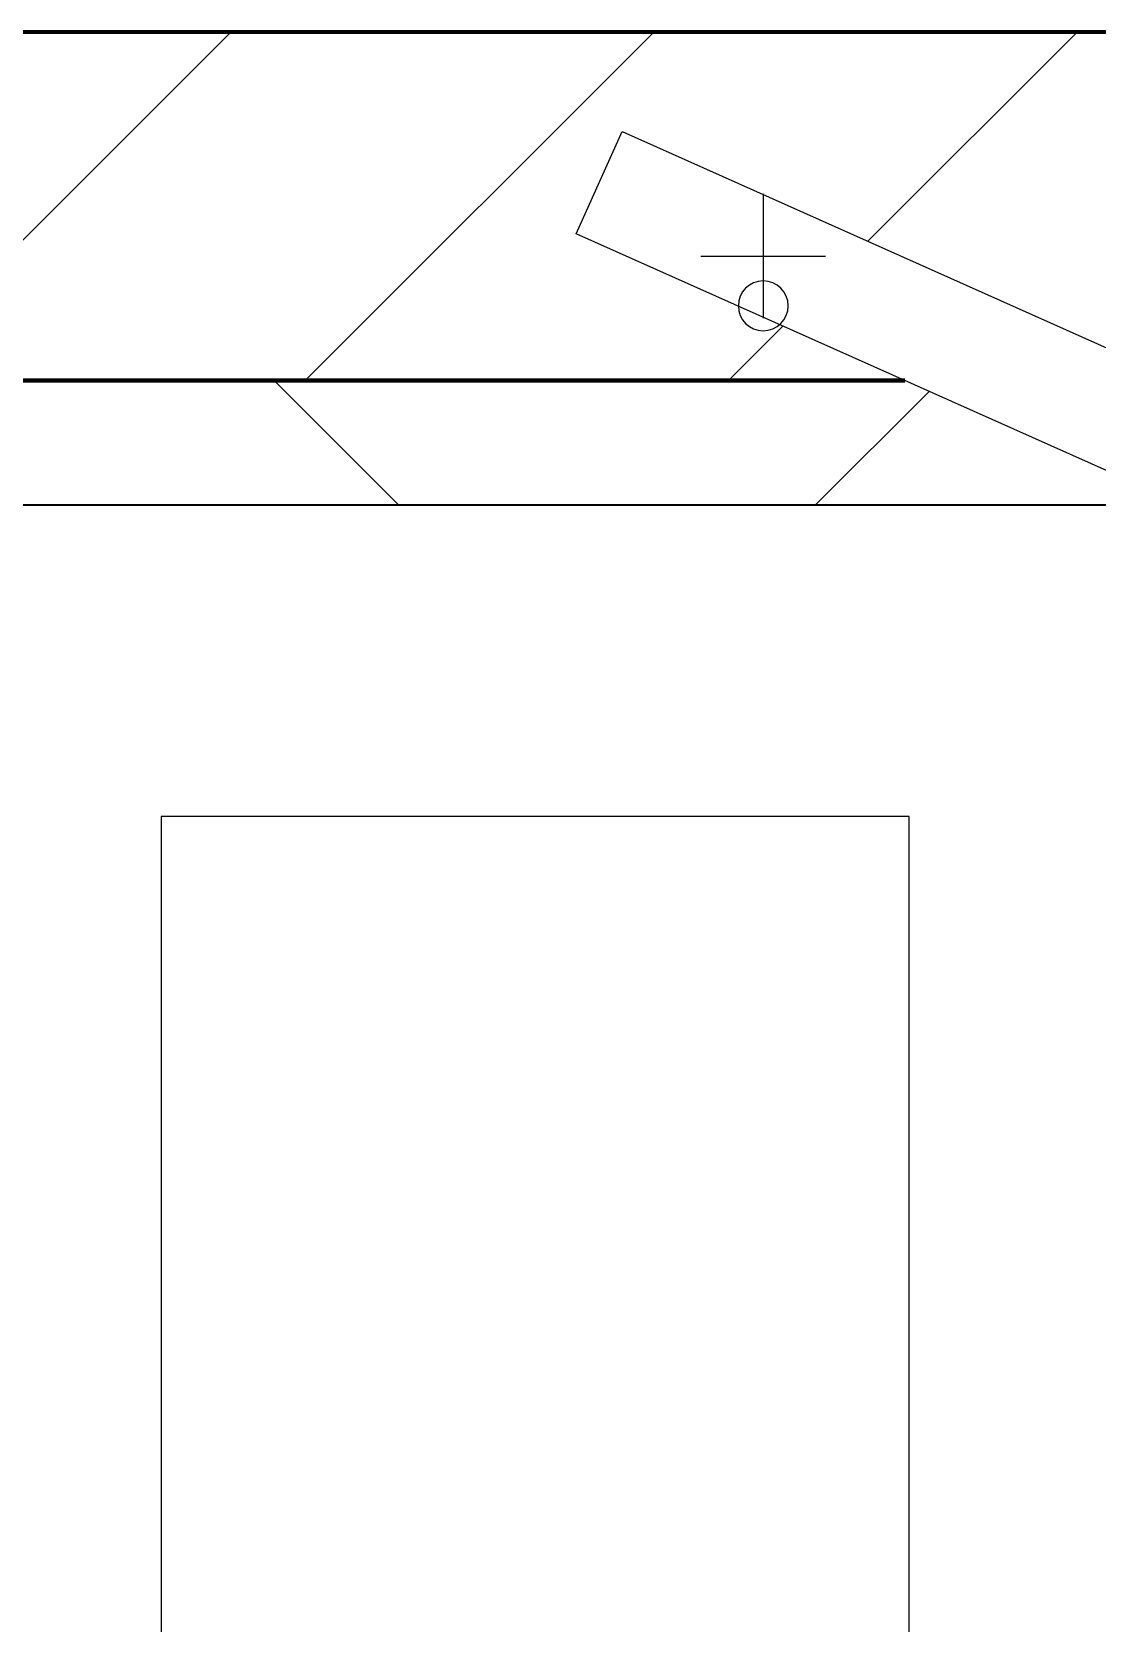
# Model space of a CAD drawing. Header units: millimetres. Extents: x -726012 to -647389, y -20772 to 18805.
# Drawn here: x -709176 to -708748, y 8120 to 8759 of the extents above; entities that cross this region are included whole.
import ezdxf
from ezdxf.xclip import XClip

# ---------------------------------------------------------------- set-up
doc = ezdxf.new("R2010")
doc.units = ezdxf.units.MM
doc.header["$XCLIPFRAME"] = 0
doc.layers.add('000 - WIPEOUT', color=250, linetype='Continuous')
doc.layers.add('A11_ALU.SOLID SHEET', color=2, linetype='Continuous')
for name, color, linetype, lineweight in [('A-DOOR', 3, 'Continuous', 25), ('A-DOOR-E', 2, 'Continuous', 25), ('A-GLAZ-CURT', 2, 'Continuous', 9), ('A-WALL', 5, 'Continuous', 35), ('A-WALL-FNSH', 2, 'Continuous', 35), ('A-WALL-PATT', 1, 'Continuous', 35)]:
    doc.layers.add(name, color=color, linetype=linetype, lineweight=lineweight)

# ---------------------------------------------------------------- blocks, each defined once
blk = doc.blocks.new('DPA_AC-SG-PI - A1_1200x1300 mm-V1-4233-01 ENLARGED MULTI-PURPOSE LEVEL - REFLECTED CEILING PLAN - SHEET 4')
at = {"layer": 'A-DOOR'}
for p, q in [((-500, 5), (-500, -45)), ((-525, -20), (-475, -20))]:
    blk.add_line(p, q, dxfattribs=at)
for start, end in [(0, 180), (180, 0)]:
    blk.add_arc((-500, -40), 10, start, end, dxfattribs=at)
at = {"layer": 'A-DOOR-E'}
for p, q in [((-575, -11.13), (-556.64, 29.95)), ((-556.64, 29.95), (511.63, -447.34)), ((493.28, -488.42), (-575, -11.13))]:
    blk.add_line(p, q, dxfattribs=at)
blk = doc.blocks.new('PPLS-PP19_Custom Tile Pattern - Custom Tile Pattern-V229-4233-01 ENLARGED MULTI-PURPOSE LEVEL - REFLECTED CEILING PLAN - SHEET 4')
at = {"layer": 'A-GLAZ-CURT'}
for p, q in [((31.34, 0), (300, 0)), ((300, 0), (31.34, 0)), ((195.99, 0), (213.31, 0)), ((213.31, 0), (195.99, 0)), ((230.06, 0), (300, 0)), ((143.25, -50), (300, -50)), ((300, -50), (143.25, -50))]:
    blk.add_line(p, q, dxfattribs=at)
for points, knots in [([(31.09, 0), (32.5, 0), (38.78, 0), (53.39, 0), (71.67, 0), (84.83, 0), (85.71, 0), (89.01, 0), (90.27, 0)], [-4844.334544, -4844.334544, -4844.334544, -4844.334544, -4705.298446, -4353.683244, -3960.84581, -3759.045785, -3336.541051, -3085.892917, -3085.892917, -3085.892917, -3085.892917]), ([(136.44, 0), (121.66, 0), (86.93, 0), (51.16, 0), (31.18, 0)], [-106.750556, -106.750556, -106.750556, -106.750556, -59.610984, 0, 0, 0, 0]), ([(103.09, 0), (101.08, 0), (86.31, 0), (63.34, 0), (41.24, 0), (32.83, 0), (31.27, 0)], [-375.435014, -375.435014, -375.435014, -375.435014, -369.147452, -330.153101, -307.516438, -302.210511, -302.210511, -302.210511, -302.210511]), ([(76.63, 0), (74.8, 0), (67.65, 0), (53.52, 0), (39.74, 0), (32.53, 0), (31.3, 0)], [-3095.572228, -3095.572228, -3095.572228, -3095.572228, -2950.589685, -2634.532728, -2313.748533, -2246.611491, -2246.611491, -2246.611491, -2246.611491]), ([(31.31, 0), (31.94, 0), (35.93, 0), (48.37, 0), (67.94, 0), (82.98, 0), (90.28, 0)], [-139.375777, -139.375777, -139.375777, -139.375777, -135.792042, -118.513713, -97.899267, -75.935838, -75.935838, -75.935838, -75.935838]), ([(31.33, 0), (34.8, 0), (52.2, 0), (72.32, 0), (88.47, 0), (90.28, 0)], [-401.364905, -401.364905, -401.364905, -401.364905, -390.253598, -346.313304, -340.74652, -340.74652, -340.74652, -340.74652]), ([(31.33, 0), (37.1, 0), (52.1, 0), (70.92, 0), (82.12, 0), (83.66, 0)], [-4874.14523, -4874.14523, -4874.14523, -4874.14523, -4573.028122, -4094.177415, -3869.465285, -3869.465285, -3869.465285, -3869.465285]), ([(70.61, 0), (66.16, 0), (55.8, 0), (41.76, 0), (34.81, 0), (31.34, 0)], [-4647.237329, -4647.237329, -4647.237329, -4647.237329, -4326.416877, -4098.545751, -3883.394943, -3883.394943, -3883.394943, -3883.394943]), ([(32.02, 0), (33.36, 0), (38.27, 0), (45.92, 0), (57.76, 0), (64.47, 0), (72.74, 0), (75.22, 0), (76.03, 0), (76.21, 0)], [-1161.809332, -1161.809332, -1161.809332, -1161.809332, -1089.329421, -901.315459, -753.071572, -495.328968, -421.953223, -334.951786, -290.452333, -290.452333, -290.452333, -290.452333]), ([(90.28, 0), (87.83, 0), (83.36, 0), (74.4, 0), (62.26, 0), (51.85, 0), (44.35, 0), (35.53, 0), (32.41, 0)], [-7373.465585, -7373.465585, -7373.465585, -7373.465585, -7135.649961, -6924.452779, -6738.82075, -6548.303034, -6314.283804, -6175.773004, -6175.773004, -6175.773004, -6175.773004]), ([(168.37, 0), (167.68, 0), (162.47, 0), (147.02, 0), (109.77, 0), (76.86, 0), (57.82, 0), (46.51, 0), (41.18, 0), (36.02, 0), (35.54, 0), (35.54, 0)], [-543.375029, -543.375029, -543.375029, -543.375029, -530.793311, -458.593899, -401.860199, -357.622665, -341.267687, -334.000314, -326.15566, -319.318397, -317.489778, -317.489778, -317.489778, -317.489778]), ([(36.29, 0), (37.77, 0), (48.82, 0), (64.79, 0), (80.66, 0), (90.22, 0), (90.29, 0)], [-314.598523, -314.598523, -314.598523, -314.598523, -305.899624, -287.17622, -249.500363, -249.224552, -249.224552, -249.224552, -249.224552]), ([(76.22, 0), (75.58, 0), (73.64, 0), (71.05, 0), (70.61, 0)], [-193.634889, -193.634889, -193.634889, -193.634889, -31.537676, 0, 0, 0, 0]), ([(90.33, 0), (94.36, 0), (106.18, 0), (116.36, 0), (128.63, 0), (128.95, 0)], [-75.885801, -75.885801, -75.885801, -75.885801, -63.759246, -39.050993, -35.895543, -35.895543, -35.895543, -35.895543]), ([(114.39, 0), (114.2, 0), (112.08, 0), (105.42, 0), (95.62, 0), (91.97, 0), (90.37, 0)], [-8148.58938, -8148.58938, -8148.58938, -8148.58938, -8105.191388, -7723.759874, -7531.75727, -7376.617754, -7376.617754, -7376.617754, -7376.617754]), ([(90.69, 0), (106.62, 0), (122.52, 0), (138.28, 0), (138.53, 0)], [-340.322825, -340.322825, -340.322825, -340.322825, -291.370682, -290.5735, -290.5735, -290.5735, -290.5735]), ([(91.08, 0), (104.44, 0), (124.56, 0), (132.42, 0), (134.6, 0)], [-248.179537, -248.179537, -248.179537, -248.179537, -194.761443, -152.241002, -152.241002, -152.241002, -152.241002]), ([(94.4, 0), (94.4, 0), (94.64, 0), (99.11, 0), (108.97, 0), (120.79, 0), (139.94, 0), (163.31, 0), (185.23, 0), (193.62, 0), (194.69, 0), (194.79, 0)], [-2348.345796, -2348.345796, -2348.345796, -2348.345796, -2310.419338, -2233.599744, -2052.234781, -1843.028543, -1530.39897, -1095.004608, -529.74427, -295.064701, -265.121568, -265.121568, -265.121568, -265.121568]), ([(129.02, 0), (129.02, 0), (124.41, 0), (122.35, 0), (114.96, 0), (108.04, 0), (103.09, 0)], [-35.386604, -35.386604, -35.386604, -35.386604, -31.430235, -22.807238, -15.488593, 0, 0, 0, 0]), ([(157.9, 0), (156.77, 0), (151.67, 0), (143.29, 0), (134.04, 0), (126.24, 0), (118.6, 0), (114.23, 0), (111.98, 0), (105.66, 0), (105.23, 0), (105.23, 0)], [-10292.955006, -10292.955006, -10292.955006, -10292.955006, -10098.273015, -9847.788484, -9677.714971, -9567.007022, -9453.21225, -9220.200448, -9012.77275, -8966.157302, -8929.495943, -8929.495943, -8929.495943, -8929.495943]), ([(105.26, 0), (105.52, 0), (111.01, 0), (112.65, 0), (113.59, 0)], [-8920.561005, -8920.561005, -8920.561005, -8920.561005, -8814.835624, -8577.462505, -8577.462505, -8577.462505, -8577.462505]), ([(128.58, 0), (128.8, 0), (130.16, 0), (139.26, 0), (152.67, 0), (161.24, 0), (162.19, 0), (162.75, 0)], [-633.326174, -633.326174, -633.326174, -633.326174, -627.736123, -618.981161, -602.094757, -592.980799, -581.414464, -581.414464, -581.414464, -581.414464]), ([(137.1, 0), (136, 0), (133.64, 0), (129.87, 0), (129.11, 0)], [-670.405967, -670.405967, -670.405967, -670.405967, -651.020627, -640.742133, -640.742133, -640.742133, -640.742133]), ([(193.8, 0), (193.33, 0), (190.11, 0), (183.13, 0), (171, 0), (161.95, 0), (161.28, 0), (158.35, 0), (157.85, 0), (157.77, 0)], [-11665.349007, -11665.349007, -11665.349007, -11665.349007, -11565.880756, -11105.624034, -10839.086983, -10768.332124, -10666.779182, -10580.760289, -10550.278881, -10550.278881, -10550.278881, -10550.278881]), ([(300, 0), (286.53, 0), (254.22, 0), (207.11, 0), (177.41, 0), (159.34, 0), (158.33, 0), (158.3, 0)], [-285.253232, -285.253232, -285.253232, -285.253232, -244.693688, -187.987675, -143.776725, -129.632772, -123.352749, -123.352749, -123.352749, -123.352749]), ([(159.07, 0), (159.13, 0), (160.84, 0), (165.21, 0), (174.15, 0), (185.98, 0), (208.82, 0), (219.42, 0), (230.06, 0)], [-115.643202, -115.643202, -115.643202, -115.643202, -114.681583, -87.660824, -65.295536, -41.623857, -24.459831, 0, 0, 0, 0]), ([(162.75, 0), (165.4, 0), (170.91, 0), (172.61, 0), (172.61, 0)], [-111.264224, -111.264224, -111.264224, -111.264224, -56.742688, -19.085662, -19.085662, -19.085662, -19.085662]), ([(226.6, 0), (224.47, 0), (220.31, 0), (200.27, 0), (182.99, 0), (174.27, 0), (169.67, 0), (168.99, 0)], [-9184.606027, -9184.606027, -9184.606027, -9184.606027, -9016.44624, -8717.832359, -8253.978395, -8152.463617, -8069.855175, -8069.855175, -8069.855175, -8069.855175]), ([(215.22, 0), (214.62, 0), (210.55, 0), (203.98, 0), (187.54, 0), (175.3, 0), (169.49, 0)], [-203.825446, -203.825446, -203.825446, -203.825446, -198.527383, -184.406837, -162.427601, -142.916156, -142.916156, -142.916156, -142.916156]), ([(171.51, 0), (176.48, 0), (193.23, 0), (201.73, 0), (208.81, 0), (212.88, 0), (221.78, 0), (226.92, 0)], [-7971.819559, -7971.819559, -7971.819559, -7971.819559, -7784.112253, -7606.717214, -7289.299508, -7042.621073, -6787.520297, -6787.520297, -6787.520297, -6787.520297]), ([(172.07, 0), (177.66, 0), (187.87, 0), (201.08, 0), (207.47, 0), (213.96, 0), (215.11, 0)], [-255.364076, -255.364076, -255.364076, -255.364076, -237.955587, -223.92608, -215.862851, -208.75215, -208.75215, -208.75215, -208.75215]), ([(219.9, 0), (220.86, 0), (227.84, 0), (242.06, 0), (246.54, 0), (246.96, 0)], [-10670.940496, -10670.940496, -10670.940496, -10670.940496, -10511.382485, -9925.173265, -9834.877357, -9834.877357, -9834.877357, -9834.877357]), ([(300, 0), (288.22, 0), (262, 0), (236.21, 0), (226.86, 0)], [-12528.858583, -12528.858583, -12528.858583, -12528.858583, -11905.454923, -11162.864862, -11162.864862, -11162.864862, -11162.864862]), ([(247.1, 0), (246.76, 0), (245.04, 0), (238.34, 0), (230.22, 0), (227.27, 0), (226.89, 0)], [-9649.085549, -9649.085549, -9649.085549, -9649.085549, -9581.591397, -9406.094246, -9221.510254, -9191.901696, -9191.901696, -9191.901696, -9191.901696]), ([(227.16, 0), (231.23, 0), (246.98, 0), (266.73, 0), (281.71, 0), (291.71, 0), (296.52, 0), (297.86, 0), (298.09, 0)], [-6783.57697, -6783.57697, -6783.57697, -6783.57697, -6582.165592, -6068.460911, -5766.029927, -5566.724884, -5280.360606, -5199.253518, -5199.253518, -5199.253518, -5199.253518]), ([(284.76, 0), (284.76, 0), (285.09, 0), (287.47, 0), (293.59, 0), (297.76, 0), (300, 0)], [-4110.630118, -4110.630118, -4110.630118, -4110.630118, -4053.389046, -3959.664717, -3862.421465, -3746.95702, -3746.95702, -3746.95702, -3746.95702]), ([(297.38, 0), (295.84, 0), (291.62, 0), (285.38, 0), (284.87, 0)], [-4803.172655, -4803.172655, -4803.172655, -4803.172655, -4358.271401, -4143.037883, -4143.037883, -4143.037883, -4143.037883])]:
    blk.add_open_spline(points, degree=3, knots=knots, dxfattribs=at)
for points in [[(80.35, 0), (79.57, 0), (78.27, 0), (76.63, 0)], [(84.06, 0), (83.48, 0), (82.41, 0), (81.72, 0)], [(90.82, 0), (92.15, 0), (93.46, 0), (94.33, 0)], [(168.74, 0), (168.74, 0), (169.81, 0), (171.51, 0)], [(195.11, 0), (194.91, 0), (194.44, 0), (193.8, 0)], [(225.84, 0), (222.47, 0), (219.86, 0), (219.02, 0)]]:
    blk.add_open_spline(points, degree=3, dxfattribs=at)
blk = doc.blocks.new('PPLS-PP19_Custom Tile Pattern - Custom Tile Pattern-V230-4233-01 ENLARGED MULTI-PURPOSE LEVEL - REFLECTED CEILING PLAN - SHEET 4')
at = {"layer": 'A-GLAZ-CURT'}
for p, q in [((-300, 0), (300, 0)), ((300, 0), (-300, 0)), ((-293.07, 0), (-275.75, 0)), ((-275.75, 0), (-293.07, 0)), ((-222.32, 0), (-205, 0)), ((-205, 0), (-222.32, 0)), ((-300, -50), (300, -50)), ((300, -50), (-300, -50))]:
    blk.add_line(p, q, dxfattribs=at)
at = {"layer": 'A-GLAZ-CURT', "flags": 128}
for points in [[(-300, 0), (-291.56, 0), (-283.3, 0), (-275.2, 0), (-267.26, 0), (-259.45, 0), (-251.77, 0), (-244.2, 0), (-236.74, 0)], [(-236.97, 0), (-244.39, 0), (-251.96, 0), (-259.67, 0), (-267.51, 0), (-275.48, 0), (-283.55, 0), (-291.73, 0), (-300, 0)], [(-236.4, 0), (-229.36, 0), (-222.06, 0), (-214.83, 0), (-207.71, 0), (-200.76, 0), (-194.02, 0), (-187.54, 0), (-181.38, 0), (-175.58, 0), (-170.25, 0), (-165.64, 0), (-162.01, 0), (-159.53, 0), (-157.46, 0), (-154.52, 0), (-149.42, 0), (-141.84, 0), (-132.81, 0), (-126.08, 0)], [(-125.17, 0), (-128.55, 0), (-134.16, 0), (-140.03, 0), (-145.5, 0), (-150.63, 0), (-155.53, 0), (-160.27, 0), (-164.95, 0), (-169.65, 0), (-174.47, 0), (-179.49, 0), (-184.81, 0), (-190.44, 0), (-196.37, 0), (-202.58, 0), (-209.04, 0), (-215.73, 0), (-222.63, 0), (-229.72, 0), (-236.39, 0)]]:
    blk.add_lwpolyline(points, dxfattribs=at)
at = {"layer": 'A-GLAZ-CURT'}
for points, knots in [([(-300, 0), (-284.65, 0), (-236.57, 0), (-174.61, 0), (-129.95, 0), (-110.8, 0), (-99.5, 0), (-91.46, 0)], [-5323.127839, -5323.127839, -5323.127839, -5323.127839, -4502.809032, -2700.551212, -1002.059161, -460.363443, 0, 0, 0, 0]), ([(-168.06, 0), (-182.38, 0), (-217.35, 0), (-262.56, 0), (-294.48, 0), (-300, 0)], [-16231.05509, -16231.05509, -16231.05509, -16231.05509, -15131.813646, -13729.592194, -13439.944408, -13439.944408, -13439.944408, -13439.944408]), ([(-137.88, 0), (-140.56, 0), (-147.66, 0), (-147.69, 0), (-158.72, 0), (-174.02, 0), (-185.59, 0), (-209.77, 0), (-232.01, 0), (-255.22, 0), (-262.59, 0), (-264.9, 0), (-265.4, 0)], [-3187.727384, -3187.727384, -3187.727384, -3187.727384, -2919.378265, -2477.344047, -2237.412286, -2029.680487, -1755.085331, -1400.429864, -858.079193, -543.655514, -208.940337, 0, 0, 0, 0]), ([(-258.6, 0), (-257.91, 0), (-254.26, 0), (-246, 0), (-238.94, 0), (-236.4, 0)], [-5722.54675, -5722.54675, -5722.54675, -5722.54675, -5657.471696, -5413.335975, -5275.189453, -5275.189453, -5275.189453, -5275.189453]), ([(-235.65, 0), (-231.17, 0), (-223.37, 0), (-213.1, 0), (-200.2, 0), (-186.35, 0), (-175.57, 0), (-168.62, 0)], [-5261.670502, -5261.670502, -5261.670502, -5261.670502, -5017.494783, -4832.723979, -4666.091899, -4349.945572, -4032.667173, -4032.667173, -4032.667173, -4032.667173]), ([(-168.84, 0), (-171.97, 0), (-181.3, 0), (-199.46, 0), (-216.65, 0), (-231.26, 0), (-233.46, 0), (-234, 0)], [-1934.917225, -1934.917225, -1934.917225, -1934.917225, -1763.376603, -1422.553702, -978.033455, -846.069444, -682.911962, -682.911962, -682.911962, -682.911962]), ([(-233.49, 0), (-233.44, 0), (-232.38, 0), (-230.74, 0), (-225.3, 0), (-223.63, 0)], [-455.274641, -455.274641, -455.274641, -455.274641, -440.605512, -119.536984, 0, 0, 0, 0]), ([(-223.63, 0), (-219.39, 0), (-206.17, 0), (-188.58, 0), (-174.87, 0), (-169.38, 0), (-169.12, 0)], [-5463.295695, -5463.295695, -5463.295695, -5463.295695, -5161.076232, -4739.070012, -4465.409639, -4451.57427, -4451.57427, -4451.57427, -4451.57427]), ([(-168.08, 0), (-167.56, 0), (-163.41, 0), (-158.7, 0), (-157.22, 0)], [-4024.468014, -4024.468014, -4024.468014, -4024.468014, -4000.813434, -3840.635403, -3840.635403, -3840.635403, -3840.635403]), ([(-133.82, 0), (-135.51, 0), (-137.8, 0), (-149.31, 0), (-158.42, 0), (-165.05, 0), (-168.07, 0)], [-2731.647847, -2731.647847, -2731.647847, -2731.647847, -2418.507304, -2308.929706, -2113.765672, -1948.828201, -1948.828201, -1948.828201, -1948.828201]), ([(-168.06, 0), (-162.66, 0), (-151.52, 0), (-136.84, 0), (-127.33, 0), (-124.19, 0), (-123.43, 0), (-123.28, 0)], [-4433.078152, -4433.078152, -4433.078152, -4433.078152, -4149.119819, -3839.893365, -3647.167523, -3488.92562, -3439.852845, -3439.852845, -3439.852845, -3439.852845]), ([(-99.73, 0), (-110.11, 0), (-131.22, 0), (-155.85, 0), (-167.37, 0)], [-18265.082454, -18265.082454, -18265.082454, -18265.082454, -17136.203329, -16248.745155, -16248.745155, -16248.745155, -16248.745155]), ([(-152.35, 0), (-151.03, 0), (-147.71, 0), (-143.57, 0), (-138.62, 0)], [-3494.978217, -3494.978217, -3494.978217, -3494.978217, -3371.022232, -3227.460399, -3227.460399, -3227.460399, -3227.460399]), ([(-118.78, 0), (-121.86, 0), (-126.28, 0), (-136.96, 0), (-147.46, 0), (-150.03, 0), (-150.57, 0)], [-5938.474035, -5938.474035, -5938.474035, -5938.474035, -5700.061948, -5508.838257, -5298.784692, -5196.16478, -5196.16478, -5196.16478, -5196.16478]), ([(-150.34, 0), (-150.07, 0), (-147.75, 0), (-142.6, 0), (-127.26, 0), (-107.3, 0), (-90.42, 0), (-75.26, 0), (-68.41, 0), (-65.12, 0), (-63.63, 0)], [-4948.728362, -4948.728362, -4948.728362, -4948.728362, -4883.323924, -4440.880425, -4054.690705, -3793.097032, -3402.597032, -3144.956779, -3050.982048, -2969.237017, -2969.237017, -2969.237017, -2969.237017]), ([(-26.75, 0), (-27.82, 0), (-36.18, 0), (-53.55, 0), (-78.2, 0), (-110.94, 0), (-130.52, 0), (-147.74, 0), (-149.07, 0)], [-8718.362214, -8718.362214, -8718.362214, -8718.362214, -8532.293389, -8073.216054, -7508.296369, -7004.680444, -6449.282163, -6277.220794, -6277.220794, -6277.220794, -6277.220794]), ([(-148.23, 0), (-146.94, 0), (-140.15, 0), (-137.28, 0), (-133.93, 0), (-128.78, 0), (-126.5, 0)], [-6162.058746, -6162.058746, -6162.058746, -6162.058746, -6017.569127, -5560.701257, -5364.112219, -5231.017328, -5231.017328, -5231.017328, -5231.017328]), ([(-100.85, 0), (-101.34, 0), (-109.65, 0), (-122.65, 0), (-139.03, 0), (-146.11, 0), (-146.95, 0)], [-1401.1415, -1401.1415, -1401.1415, -1401.1415, -1374.161226, -945.742622, -741.901385, -489.130243, -489.130243, -489.130243, -489.130243]), ([(-146.69, 0), (-146.59, 0), (-145.49, 0), (-135.69, 0), (-128.29, 0), (-125.15, 0)], [-420.34245, -420.34245, -420.34245, -420.34245, -406.956646, -290.263673, 0, 0, 0, 0]), ([(-127.41, 0), (-131.63, 0), (-133.16, 0), (-134.09, 0), (-134.15, 0)], [-8540.990293, -8540.990293, -8540.990293, -8540.990293, -8266.114998, -8246.473386, -8246.473386, -8246.473386, -8246.473386]), ([(-134.15, 0), (-133.32, 0), (-130.31, 0), (-117.33, 0), (-92.04, 0), (-74.02, 0), (-62.74, 0), (-60.36, 0), (-59.97, 0)], [-7657.439573, -7657.439573, -7657.439573, -7657.439573, -7293.749979, -6839.55839, -6236.997189, -5713.340575, -5140.470607, -5006.787413, -5006.787413, -5006.787413, -5006.787413]), ([(-120.13, 0), (-120.14, 0), (-120.24, 0), (-121.3, 0), (-129.25, 0), (-133.82, 0)], [-2933.992132, -2933.992132, -2933.992132, -2933.992132, -2920.575025, -2840.280255, -2731.647847, -2731.647847, -2731.647847, -2731.647847]), ([(-113.43, 0), (-113.44, 0), (-113.96, 0), (-119.73, 0), (-125.43, 0), (-127.03, 0), (-127.41, 0)], [-328.499627, -328.499627, -328.499627, -328.499627, -282.672656, -98.539552, -24.539552, 0, 0, 0, 0]), ([(-126.5, 0), (-122.44, 0), (-108.71, 0), (-86.68, 0), (-63.44, 0), (-54.4, 0), (-48.53, 0), (-38.83, 0), (-33.59, 0), (-32.34, 0)], [-5231.017328, -5231.017328, -5231.017328, -5231.017328, -4994.692869, -4542.524482, -4008.285538, -3689.699207, -3546.54457, -3315.260113, -3238.248822, -3238.248822, -3238.248822, -3238.248822]), ([(-125.15, 0), (-124.93, 0), (-121.96, 0), (-113.01, 0), (-104.03, 0), (-100.28, 0), (-99.74, 0)], [-3362.7396, -3362.7396, -3362.7396, -3362.7396, -3342.215224, -3074.362186, -2902.289527, -2873.387737, -2873.387737, -2873.387737, -2873.387737]), ([(-122.08, 0), (-122.01, 0), (-121.69, 0), (-121.2, 0), (-120.88, 0)], [-3136.336417, -3136.336417, -3136.336417, -3136.336417, -3110.304437, -3035.164275, -3035.164275, -3035.164275, -3035.164275]), ([(-99.73, 0), (-102.25, 0), (-106.98, 0), (-114.02, 0), (-117.28, 0), (-118.78, 0)], [-358.963422, -358.963422, -358.963422, -358.963422, -229.489605, -116.330425, 0, 0, 0, 0]), ([(-117.74, 0), (-117.19, 0), (-114.78, 0), (-113.43, 0), (-113.43, 0)], [-821.249067, -821.249067, -821.249067, -821.249067, -394.672656, -330.879064, -330.879064, -330.879064, -330.879064]), ([(-36.62, 0), (-36.62, 0), (-40.35, 0), (-44.32, 0), (-58.97, 0), (-85.2, 0), (-107.61, 0), (-116.56, 0), (-117.56, 0)], [-4069.478503, -4069.478503, -4069.478503, -4069.478503, -3858.647035, -3538.256648, -2842.901703, -2193.204658, -1433.981041, -985.49888, -985.49888, -985.49888, -985.49888]), ([(-115.82, 0), (-114.96, 0), (-110.41, 0), (-96.78, 0), (-71.33, 0), (-42.53, 0), (-12.78, 0), (4.23, 0), (9.64, 0), (10.14, 0), (10.18, 0)], [-5724.064692, -5724.064692, -5724.064692, -5724.064692, -5430.283136, -5103.229623, -4799.173296, -4065.652676, -3589.737505, -3285.047089, -3066.359526, -3044.715262, -3044.715262, -3044.715262, -3044.715262]), ([(-99.74, 0), (-103.95, 0), (-112.33, 0), (-114.94, 0), (-115.63, 0)], [-730.063528, -730.063528, -730.063528, -730.063528, -501.969187, -243.577221, -243.577221, -243.577221, -243.577221])]:
    blk.add_open_spline(points, degree=3, knots=knots, dxfattribs=at)
blk = doc.blocks.new('*U885')
at = {"layer": 'A-GLAZ-CURT', "rotation": 180}
for name, p in [('PPLS-PP19_Custom Tile Pattern - Custom Tile Pattern-V230-4233-01 ENLARGED MULTI-PURPOSE LEVEL - REFLECTED CEILING PLAN - SHEET 4', (-33000, 16110.41)), ('PPLS-PP19_Custom Tile Pattern - Custom Tile Pattern-V229-4233-01 ENLARGED MULTI-PURPOSE LEVEL - REFLECTED CEILING PLAN - SHEET 4', (-32400, 16110.41))]:
    blk.add_blockref(name, p, dxfattribs=at)
blk = doc.blocks.new('*U1253')
at = {"color": 3}
blk.add_wipeout([(-275, 26750), (275, 26750), (275, 26450), (-275, 26450)], dxfattribs=at).dxf.layer = '000 - WIPEOUT'
at = {"layer": 'A11_ALU.SOLID SHEET', "color": 0, "linetype": 'ByBlock'}
blk.add_lwpolyline([(-275, 26450), (275, 26450), (275, 26750), (-275, 26750)], close=True, dxfattribs=at)
blk = doc.blocks.new('*U1287')
blk.add_lwpolyline([(21173.36, -580), (28210, -580), (28210, -6849.96), (45954.15, -6849.96), (45954.15, 600), (82995.06, 600), (83086.47, 650), (90052, 650), (90392, 990), (103159.16, 990), (103159.16, 4990), (21173.36, 4990), (21173.36, 3485.45), (21203.36, 3485.45), (21203.36, 925.54), (21173.36, 925.54), (21173.36, -580)])
at = {"layer": 'A11_ALU.SOLID SHEET', "color": 0, "linetype": 'ByBlock', "rotation": 90}
blk.add_blockref('*U1253', (62308.5, 4590), dxfattribs=at)

msp = doc.modelspace()

# ---------------------------------------------------------------- hatches: boundary and pattern name
at = {"layer": 'A-WALL-PATT', "lineweight": 9}
h = msp.add_hatch(dxfattribs=at)
h.set_pattern_fill('FP_2', color=256, style=0, pattern_type=2)
h.set_pattern_definition([(45, (0, 0), (-84.852814, 84.852814), [])])
h.paths.add_polyline_path([(-653287.78, 8619.02), (-652194.48, 8619.02), (-652194.48, 8759.02), (-722165.55, 8759.02), (-722165.55, 8619.02), (-719625.62, 8619.02), (-719676.02, 8641.53), (-719679.79, 8639.36), (-719684.96, 8639.36), (-719691.03, 8644.02), (-719692.03, 8648.69), (-719757.37, 8677.88), (-719739.02, 8718.97), (-719515.31, 8619.02), (-716025.62, 8619.02), (-716076.02, 8641.53), (-716079.79, 8639.36), (-716084.96, 8639.36), (-716091.03, 8644.02), (-716092.03, 8648.69), (-716157.37, 8677.88), (-716139.02, 8718.97), (-715915.31, 8619.02), (-712425.62, 8619.02), (-712476.02, 8641.53), (-712479.79, 8639.36), (-712484.96, 8639.36), (-712491.03, 8644.02), (-712492.03, 8648.69), (-712557.37, 8677.88), (-712539.02, 8718.97), (-712315.31, 8619.02), (-708825.62, 8619.02), (-708876.02, 8641.53), (-708879.79, 8639.36), (-708884.96, 8639.36), (-708891.03, 8644.02), (-708892.03, 8648.69), (-708957.37, 8677.88), (-708939.02, 8718.97), (-708715.31, 8619.02), (-705225.62, 8619.02), (-705276.02, 8641.53), (-705279.79, 8639.36), (-705284.96, 8639.36), (-705291.03, 8644.02), (-705292.03, 8648.69), (-705357.37, 8677.88), (-705339.02, 8718.97), (-705115.31, 8619.02), (-701625.62, 8619.02), (-701676.02, 8641.53), (-701679.79, 8639.36), (-701684.96, 8639.36), (-701691.03, 8644.02), (-701692.03, 8648.69), (-701757.37, 8677.88), (-701739.02, 8718.97), (-701515.31, 8619.02), (-698025.62, 8619.02), (-698076.02, 8641.53), (-698079.79, 8639.36), (-698084.96, 8639.36), (-698091.03, 8644.02), (-698092.03, 8648.69), (-698157.37, 8677.88), (-698139.02, 8718.97), (-697915.31, 8619.02), (-694425.62, 8619.02), (-694476.02, 8641.53), (-694479.79, 8639.36), (-694484.96, 8639.36), (-694491.03, 8644.02), (-694492.03, 8648.69), (-694557.37, 8677.88), (-694539.02, 8718.97), (-694315.31, 8619.02), (-690825.62, 8619.02), (-690876.02, 8641.53), (-690879.79, 8639.36), (-690884.96, 8639.36), (-690891.03, 8644.02), (-690892.03, 8648.69), (-690957.37, 8677.88), (-690939.02, 8718.97), (-690715.31, 8619.02), (-687225.62, 8619.02), (-687276.02, 8641.53), (-687279.79, 8639.36), (-687284.96, 8639.36), (-687291.03, 8644.02), (-687292.03, 8648.69), (-687357.37, 8677.88), (-687339.02, 8718.97), (-687115.31, 8619.02), (-683626.8, 8619.54), (-683676.02, 8641.53), (-683679.79, 8639.36), (-683684.96, 8639.36), (-683691.03, 8644.02), (-683692.03, 8648.69), (-683757.37, 8677.88), (-683739.02, 8718.97), (-683515.31, 8619.02), (-680025.62, 8619.02), (-680076.02, 8641.53), (-680079.79, 8639.36), (-680084.96, 8639.36), (-680091.03, 8644.02), (-680092.03, 8648.69), (-680157.37, 8677.88), (-680139.02, 8718.97), (-679915.31, 8619.02), (-676425.62, 8619.02), (-676476.02, 8641.53), (-676479.79, 8639.36), (-676484.96, 8639.36), (-676491.03, 8644.02), (-676492.03, 8648.69), (-676557.37, 8677.88), (-676539.02, 8718.97), (-676315.31, 8619.02), (-672825.62, 8619.02), (-672876.02, 8641.53), (-672879.79, 8639.36), (-672884.96, 8639.36), (-672891.03, 8644.02), (-672892.03, 8648.69), (-672957.37, 8677.88), (-672939.02, 8718.97), (-672715.31, 8619.02), (-669225.62, 8619.02), (-669276.02, 8641.53), (-669279.79, 8639.36), (-669284.96, 8639.36), (-669291.03, 8644.02), (-669292.03, 8648.69), (-669357.37, 8677.88), (-669339.02, 8718.97), (-669115.31, 8619.02), (-665625.62, 8619.02), (-665676.02, 8641.53), (-665679.79, 8639.36), (-665684.96, 8639.36), (-665691.03, 8644.02), (-665692.03, 8648.69), (-665757.37, 8677.88), (-665739.02, 8718.97), (-665515.31, 8619.02), (-662025.62, 8619.02), (-662076.02, 8641.53), (-662079.79, 8639.36), (-662084.96, 8639.36), (-662091.03, 8644.02), (-662092.03, 8648.69), (-662157.37, 8677.88), (-662139.02, 8718.97), (-661915.31, 8619.02), (-658425.62, 8619.02), (-658476.02, 8641.53), (-658480.95, 8639.36), (-658484.96, 8639.36), (-658491.03, 8644.02), (-658492.03, 8648.69), (-658557.37, 8677.88), (-658539.02, 8718.97), (-658315.31, 8619.02), (-654825.62, 8619.02), (-654876.02, 8641.53), (-654879.79, 8639.36), (-654884.96, 8639.36), (-654891.03, 8644.02), (-654892.03, 8648.69), (-654957.37, 8677.88), (-654939.02, 8718.97), (-654715.31, 8619.02), (-653356.11, 8619.02)])
h = msp.add_hatch(dxfattribs=at)
h.set_pattern_fill('FP_3', color=256, style=0, pattern_type=2)
h.set_pattern_definition([(45, (0, 0), (-212.13203, 212.13203), []), (135, (0, 0), (-212.13203, -212.13203), [])])
h.paths.add_polyline_path([(-652194.48, 8569.02), (-652194.48, 8619.02), (-654715.31, 8619.02), (-654603.39, 8569.02), (-652262.82, 8569.02)])
h.paths.add_polyline_path([(-655132.72, 8569.02), (-654713.71, 8569.02), (-654825.62, 8619.02), (-658315.31, 8619.02), (-658203.39, 8569.02), (-655201.05, 8569.02)])
h.paths.add_polyline_path([(-658344.29, 8569.02), (-658313.71, 8569.02), (-658425.62, 8619.02), (-661915.31, 8619.02), (-661803.39, 8569.02), (-658412.62, 8569.02)])
h.paths.add_polyline_path([(-662444.15, 8569.02), (-661913.71, 8569.02), (-662025.62, 8619.02), (-665515.31, 8619.02), (-665403.39, 8569.02), (-662512.48, 8569.02)])
h.paths.add_polyline_path([(-665782.37, 8569.02), (-665513.71, 8569.02), (-665625.62, 8619.02), (-669115.31, 8619.02), (-669003.39, 8569.02), (-665860.71, 8569.02)])
h.paths.add_polyline_path([(-670712.22, 8569.02), (-669113.71, 8569.02), (-669225.62, 8619.02), (-672715.31, 8619.02), (-672603.39, 8569.02), (-670780.55, 8569.02)])
h.paths.add_polyline_path([(-672967.14, 8569.02), (-672713.71, 8569.02), (-672825.62, 8619.02), (-676315.31, 8619.02), (-676203.39, 8569.02), (-672982.37, 8569.02)])
h.paths.add_polyline_path([(-676313.71, 8569.02), (-676425.62, 8619.02), (-679915.31, 8619.02), (-679803.39, 8569.02), (-676315.37, 8569.02)])
h.paths.add_polyline_path([(-679913.71, 8569.02), (-680025.62, 8619.02), (-683515.31, 8619.02), (-683403.39, 8569.02), (-679936.92, 8569.02)])
h.paths.add_polyline_path([(-685676.73, 8569.02), (-683513.71, 8569.02), (-683626.8, 8619.02), (-687115.31, 8619.02), (-687003.39, 8569.02), (-685745.06, 8569.02)])
h.paths.add_polyline_path([(-687113.71, 8569.02), (-687225.62, 8619.02), (-690715.31, 8619.02), (-690603.39, 8569.02), (-687180.02, 8569.02)])
h.paths.add_polyline_path([(-690713.71, 8569.02), (-690825.62, 8619.02), (-694315.31, 8619.02), (-694203.39, 8569.02), (-690733.24, 8569.02)])
h.paths.add_polyline_path([(-700582.37, 8569.02), (-697913.71, 8569.02), (-698025.62, 8619.02), (-701515.31, 8619.02), (-701403.39, 8569.02), (-700709.58, 8569.02)])
h.paths.add_polyline_path([(-694313.71, 8569.02), (-694425.62, 8619.02), (-697915.31, 8619.02), (-697803.39, 8569.02), (-694354.78, 8569.02)])
h.paths.add_polyline_path([(-701513.71, 8569.02), (-701625.62, 8619.02), (-705115.31, 8619.02), (-705003.39, 8569.02), (-701529.55, 8569.02)])
h.paths.add_polyline_path([(-707132.7, 8569.02), (-705113.71, 8569.02), (-705225.62, 8619.02), (-708715.31, 8619.02), (-708603.39, 8569.02), (-707269.37, 8569.02)])
h.paths.add_polyline_path([(-708713.71, 8569.02), (-708825.62, 8619.02), (-712315.31, 8619.02), (-712203.39, 8569.02), (-708772.65, 8569.02)])
h.paths.add_polyline_path([(-712582.37, 8569.02), (-712313.71, 8569.02), (-712425.62, 8619.02), (-715915.31, 8619.02), (-715803.39, 8569.02), (-712599.19, 8569.02)])
h.paths.add_polyline_path([(-721277.24, 8569.02), (-719513.71, 8569.02), (-719625.62, 8619.02), (-722165.55, 8619.02), (-722165.55, 8569.02), (-721345.58, 8569.02)])
h.paths.add_polyline_path([(-717519.03, 8569.02), (-715913.71, 8569.02), (-716025.62, 8619.02), (-719515.31, 8619.02), (-719403.39, 8569.02), (-717587.36, 8569.02)])

# ---------------------------------------------------------------- linework, layer by layer
at = {"layer": 'A-WALL', "color": 7, "lineweight": 70}
for p, q in [((-711382.37, 8759.02), (-708982.37, 8759.02)), ((-708982.37, 8759.02), (-707782.37, 8759.02)), ((-708982.37, 8619.02), (-711382.37, 8619.02)), ((-711382.37, 8619.02), (-708982.37, 8619.02)), ((-708825.62, 8619.02), (-708982.37, 8619.02)), ((-708982.37, 8619.02), (-708825.62, 8619.02))]:
    msp.add_line(p, q, dxfattribs=at)
at = {"layer": 'A-WALL-FNSH', "color": 250}
for p, q in [((-708982.37, 8569.02), (-711382.37, 8569.02)), ((-708713.71, 8569.02), (-708982.37, 8569.02))]:
    msp.add_line(p, q, dxfattribs=at)

# ---------------------------------------------------------------- block references
msp.add_blockref('*U885', (-676282.37, -7541.39))
at = {"layer": 'A-DOOR-E'}
msp.add_blockref('DPA_AC-SG-PI - A1_1200x1300 mm-V1-4233-01 ENLARGED MULTI-PURPOSE LEVEL - REFLECTED CEILING PLAN - SHEET 4', (-708382.37, 8689.02), dxfattribs=at)

# ---------------------------------------------------------------- next in the draw order: block references
at = {"layer": 'A11_ALU.SOLID SHEET'}
ref = msp.add_blockref('*U1287', (-744682.37, 3579.02), dxfattribs=at)
XClip(ref).set_block_clipping_path([(22516.8245944298, -23612.0000696909), (92487.8891097467, 7199.9972603897)])

doc.saveas('drawing.dxf')
